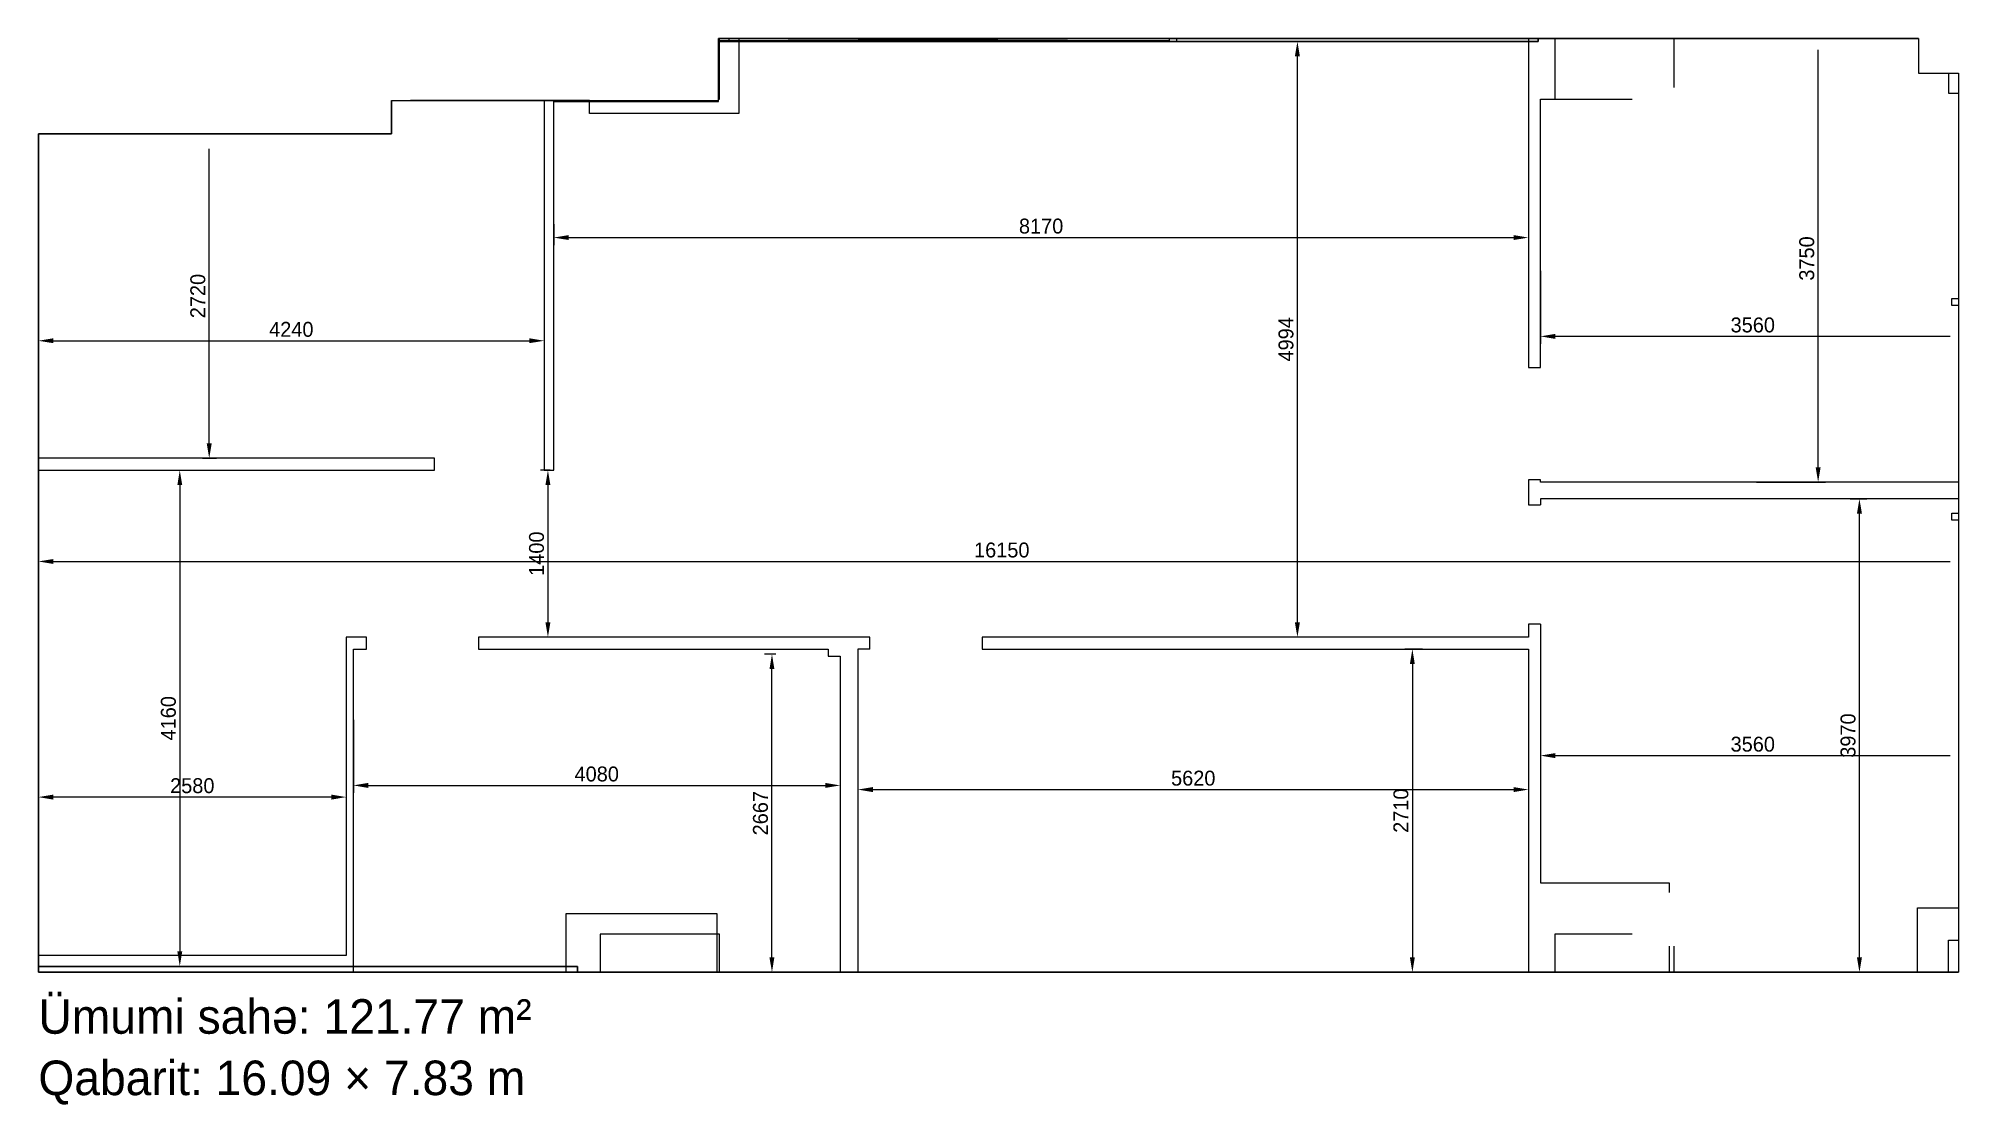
# Model space of a CAD drawing. Header units: millimetres. Extents: x 1394405 to 1410500, y 74257 to 83196.
import ezdxf

# ---------------------------------------------------------------- set-up
doc = ezdxf.new("R2010")
doc.units = ezdxf.units.MM
for name, color, linetype in [('metal', 7, 'Continuous'), ('OFFICE_BOUNDARY', 3, 'Continuous'), ('sutun1', 7, 'Continuous')]:
    doc.layers.add(name, color=color, linetype=linetype)

msp = doc.modelspace()

# ---------------------------------------------------------------- linework, layer by layer
for p, q in [((1400105, 82666), (1400105, 83196)), ((1400105, 83196), (1406895, 83196)), ((1400193, 83196), (1400193, 83176)), ((1403882, 83176), (1400193, 83176)), ((1400275, 83196), (1400275, 82566)), ((1403882, 83196), (1403882, 83176)), ((1403945, 83196), (1403945, 83170)), ((1403945, 83170), (1406975, 83170)), ((1406895, 83196), (1406895, 80436)), ((1406975, 83170), (1406975, 83196)), ((1408115, 82786), (1408115, 83196)), ((1410165, 82906), (1410500, 82906)), ((1397365, 82396), (1397365, 82676)), ((1397365, 82676), (1398645, 82676)), ((1399025, 82676), (1397525, 82676)), ((1398645, 82676), (1398645, 79676)), ((1398725, 79576), (1398725, 82666)), ((1398725, 82666), (1400105, 82666)), ((1399025, 82566), (1399025, 82676)), ((1406995, 80436), (1406995, 82686)), ((1406995, 82686), (1407765, 82686)), ((1400275, 82566), (1399025, 82566)), ((1394405, 79676), (1394405, 82396)), ((1394405, 82396), (1397365, 82396)), ((1406895, 80436), (1406995, 80436)), ((1397725, 79676), (1394405, 79676)), ((1397725, 79576), (1397725, 79676)), ((1398645, 79676), (1398645, 79576)), ((1394405, 79576), (1397725, 79576)), ((1398645, 79576), (1398725, 79576)), ((1406995, 79476), (1406995, 79496)), ((1410500, 79476), (1406995, 79476)), ((1410500, 79336), (1406995, 79336)), ((1406995, 79336), (1406995, 79286)), ((1406995, 78286), (1406995, 76116)), ((1397045, 75366), (1397045, 78076)), ((1398095, 78076), (1401025, 78076)), ((1401025, 78076), (1401025, 78016)), ((1401375, 78076), (1401275, 78076)), ((1401275, 78076), (1401275, 75366)), ((1402315, 78076), (1406895, 78076)), ((1406895, 78076), (1406895, 75366)), ((1401025, 78016), (1401125, 78016)), ((1401125, 78016), (1401125, 75366)), ((1406995, 76116), (1408075, 76116)), ((1408075, 76116), (1408075, 76036)), ((1400095, 75856), (1398825, 75856)), ((1398825, 75856), (1398825, 75366)), ((1400095, 75366), (1400095, 75856)), ((1410155, 75366), (1410155, 75906)), ((1410155, 75906), (1410500, 75906)), ((1408075, 75586), (1408075, 75366)), ((1394405, 75416), (1398925, 75416)), ((1398925, 75416), (1398925, 75366)), ((1408075, 75366), (1410155, 75366))]:
    msp.add_line(p, q)
at = {"color": 1, "lineweight": 30}
for p, q in [((1400105, 83196), (1410165, 83196)), ((1406975, 83170), (1400105, 83170)), ((1406975, 83196), (1406975, 83170)), ((1397365, 82396), (1397365, 82676)), ((1399025, 82676), (1397525, 82676)), ((1394405, 75366), (1394405, 82396)), ((1394405, 82396), (1397365, 82396)), ((1394405, 75416), (1398925, 75416)), ((1410500, 75366), (1394405, 75366)), ((1398925, 75416), (1398925, 75366))]:
    msp.add_line(p, q, dxfattribs=at)
at = {"color": 18, "true_color": 0x000000}
for p, q in [((1400105, 82676), (1400105, 83196)), ((1400105, 83196), (1410165, 83196)), ((1404201, 83196), (1400105, 83176)), ((1410165, 83196), (1410165, 82906)), ((1410165, 82906), (1410500, 82906)), ((1410500, 82906), (1410500, 75366)), ((1397365, 82396), (1397365, 82676)), ((1397365, 82676), (1400105, 82676)), ((1399025, 82676), (1397525, 82676)), ((1394405, 82396), (1397365, 82396)), ((1394405, 75366), (1394405, 82396)), ((1394405, 75416), (1398925, 75416)), ((1410500, 75366), (1394405, 75366)), ((1398925, 75416), (1398925, 75366))]:
    msp.add_line(p, q, dxfattribs=at)
at = {"color": 0, "lineweight": -2, "transparency": 16777216}
for p, q in [((1405501, 83170), (1404895, 83170)), ((1409323, 79601), (1409323, 83101)), ((1404958, 78301), (1404958, 83045)), ((1395837, 79801), (1395837, 82271)), ((1398725, 81638), (1398725, 81464)), ((1406895, 81638), (1406895, 81464)), ((1398850, 81526), (1406770, 81526)), ((1406995, 81247), (1406995, 80636)), ((1394405, 80882), (1394405, 80599)), ((1398645, 80882), (1398645, 80599)), ((1394530, 80661), (1398520, 80661)), ((1410430, 80698), (1407120, 80698)), ((1395781, 79676), (1395899, 79676)), ((1395504, 79576), (1395653, 79576)), ((1398694, 79576), (1398613, 79576)), ((1395590, 79451), (1395590, 75541)), ((1398676, 79451), (1398676, 78301)), ((1408806, 79476), (1409385, 79476)), ((1409592, 79336), (1409731, 79336)), ((1409669, 75491), (1409669, 79211)), ((1394405, 78850), (1394405, 78748)), ((1394530, 78811), (1410430, 78811)), ((1398694, 78176), (1398613, 78176)), ((1405501, 78176), (1404895, 78176)), ((1406008, 78076), (1405859, 78076)), ((1400585, 78034), (1400491, 78034)), ((1400554, 75491), (1400554, 77909)), ((1405922, 77951), (1405922, 75491)), ((1401275, 77615), (1401275, 76836)), ((1406895, 77615), (1406895, 76836)), ((1397045, 77483), (1397045, 76870)), ((1401125, 77483), (1401125, 76870)), ((1394405, 77101), (1394405, 76773)), ((1396985, 77101), (1396985, 76773)), ((1406995, 77253), (1406995, 77120)), ((1407120, 77183), (1410430, 77183)), ((1396860, 76835), (1394530, 76835)), ((1397170, 76933), (1401000, 76933)), ((1401400, 76898), (1406770, 76898)), ((1395504, 75416), (1395653, 75416)), ((1400585, 75366), (1400491, 75366)), ((1406008, 75366), (1405859, 75366)), ((1409592, 75366), (1409731, 75366))]:
    msp.add_line(p, q, dxfattribs=at)
for points in [[(1406995, 79496), (1406895, 79496), (1406895, 79286), (1406995, 79286)], [(1394405, 78506), (1394405, 75506)], [(1406995, 78286), (1406895, 78286), (1406895, 78176), (1402315, 78176), (1402315, 78076)], [(1397155, 78076), (1397155, 78176), (1396985, 78176), (1396985, 75506), (1394405, 75506)], [(1397045, 78076), (1397155, 78076)], [(1401375, 78076), (1401375, 78176), (1398095, 78176), (1398095, 78076)]]:
    msp.add_lwpolyline(points)
at = {"color": 0, "transparency": 16777216}
for points in [[(1404937, 83045), (1404979, 83045), (1404958, 83170)], [(1398850, 81547), (1398850, 81506), (1398725, 81526)], [(1406770, 81547), (1406770, 81506), (1406895, 81526)], [(1394530, 80682), (1394530, 80641), (1394405, 80661)], [(1398520, 80682), (1398520, 80641), (1398645, 80661)], [(1407120, 80719), (1407120, 80677), (1406995, 80698)], [(1395816, 79801), (1395858, 79801), (1395837, 79676)], [(1395570, 79451), (1395611, 79451), (1395590, 79576)], [(1398655, 79451), (1398697, 79451), (1398676, 79576)], [(1409302, 79601), (1409344, 79601), (1409323, 79476)], [(1409648, 79211), (1409690, 79211), (1409669, 79336)], [(1394530, 78831), (1394530, 78790), (1394405, 78811)], [(1398655, 78301), (1398697, 78301), (1398676, 78176)], [(1404937, 78301), (1404979, 78301), (1404958, 78176)], [(1405901, 77951), (1405942, 77951), (1405922, 78076)], [(1400533, 77909), (1400574, 77909), (1400554, 78034)], [(1407120, 77204), (1407120, 77162), (1406995, 77183)], [(1397170, 76954), (1397170, 76912), (1397045, 76933)], [(1401000, 76954), (1401000, 76912), (1401125, 76933)], [(1394530, 76856), (1394530, 76814), (1394405, 76835)], [(1396860, 76856), (1396860, 76814), (1396985, 76835)], [(1401400, 76919), (1401400, 76877), (1401275, 76898)], [(1406770, 76919), (1406770, 76877), (1406895, 76898)], [(1395570, 75541), (1395611, 75541), (1395590, 75416)], [(1400533, 75491), (1400574, 75491), (1400554, 75366)], [(1405901, 75491), (1405942, 75491), (1405922, 75366)], [(1409648, 75491), (1409690, 75491), (1409669, 75366)]]:
    msp.add_solid(points, dxfattribs=at)
at = {"layer": 'metal'}
for p, q in [((1410444, 80956), (1410444, 81016)), ((1410444, 81016), (1410500, 81016)), ((1410500, 80956), (1410444, 80956)), ((1410444, 79156), (1410444, 79216)), ((1410444, 79216), (1410500, 79216)), ((1410500, 79156), (1410444, 79156))]:
    msp.add_line(p, q, dxfattribs=at)
at = {"layer": 'OFFICE_BOUNDARY'}
msp.add_lwpolyline([(1397365, 82396), (1397365, 82676), (1400105, 82676), (1400105, 83196), (1410165, 83196), (1410165, 82906), (1410500, 82906), (1410500, 75366), (1394405, 75366), (1394405, 82396), (1397365, 82396)], close=True, dxfattribs=at)
at = {"layer": 'sutun1'}
for p, q in [((1400115, 82686), (1400115, 83196)), ((1407115, 83196), (1407115, 82686)), ((1408115, 82786), (1408115, 83196)), ((1410415, 82906), (1410415, 82736)), ((1410415, 82736), (1410500, 82736)), ((1400105, 82686), (1400115, 82686)), ((1407115, 82686), (1407765, 82686)), ((1400115, 75686), (1399115, 75686)), ((1399115, 75686), (1399115, 75366)), ((1400115, 75366), (1400115, 75686)), ((1407765, 75686), (1407115, 75686)), ((1407115, 75686), (1407115, 75366)), ((1408115, 75366), (1408115, 75586)), ((1410415, 75366), (1410415, 75636)), ((1410415, 75636), (1410500, 75636))]:
    msp.add_line(p, q, dxfattribs=at)

# ---------------------------------------------------------------- texts
for s, p in [('Ümumi sahə: 121.77 m²', (1394405, 74851)), ('Qabarit: 16.09 × 7.83 m', (1394405, 74336))]:
    msp.add_text(s, height=289.71).set_placement(p)
at = {"color": 0, "transparency": 16777216, "char_height": 125, "attachment_point": 5}
for s, insert in [('8170', (1402810, 81622)), ('4240', (1396525, 80756)), ('3560', (1408775, 80793)), ('16150', (1402480, 78906)), ('3560', (1408775, 77278)), ('2580', (1395695, 76930)), ('4080', (1399085, 77028)), ('5620', (1404085, 76993))]:
    msp.add_mtext(s, dxfattribs=dict(at, insert=insert))
at = {"color": 0, "transparency": 16777216, "char_height": 125, "attachment_point": 5, "rotation": 90}
for s, insert in [('3750', (1409228, 81351)), ('2720', (1395742, 81036)), ('4994', (1404863, 80673)), ('1400', (1398581, 78876)), ('4160', (1395495, 77496)), ('3970', (1409574, 77351)), ('2667', (1400458, 76700)), ('2710', (1405826, 76721))]:
    msp.add_mtext(s, dxfattribs=dict(at, insert=insert))

doc.saveas('drawing.dxf')
